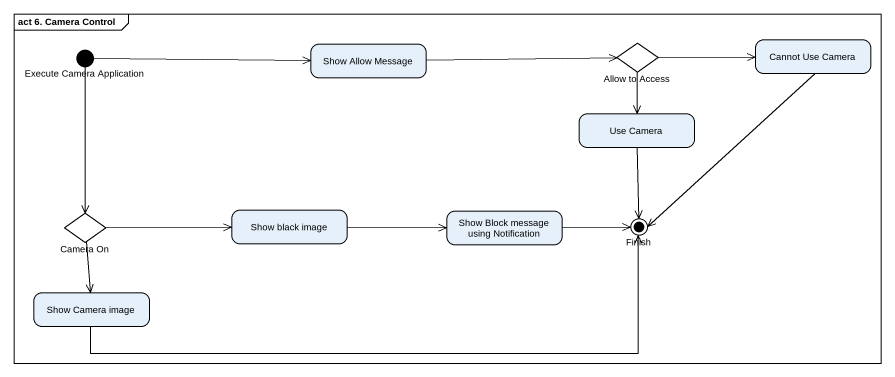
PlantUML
@startuml
mainframe act 6. Camera Control
hide empty description
state "Show Allow Message" as Show_Allow_Message
state "Allow to Access" as Allow_to_Access <<choice>>
state "Cannot Use Camera" as Cannot_Use_Camera
state "Execute Camera Application" as Execute_Camera_Application <<start>>
state "Use Camera" as Use_Camera
state "Camera On" as Camera_On <<choice>>
state "Show black image" as Show_black_image
state "Show Block message using Notification" as Show_Block_message_using
state Finish <<end>>
state "Show Camera image" as Show_Camera_image
Show_Allow_Message -right-> Allow_to_Access
Allow_to_Access -right-> Cannot_Use_Camera
Allow_to_Access --> Use_Camera
Cannot_Use_Camera --> Finish
Execute_Camera_Application -right-> Show_Allow_Message
Execute_Camera_Application --> Camera_On
Use_Camera --> Finish
Camera_On -right-> Show_black_image
Camera_On --> Show_Camera_image
Show_black_image -right-> Show_Block_message_using
Show_Block_message_using -right-> Finish
Show_Camera_image -right-> Finish
@enduml
